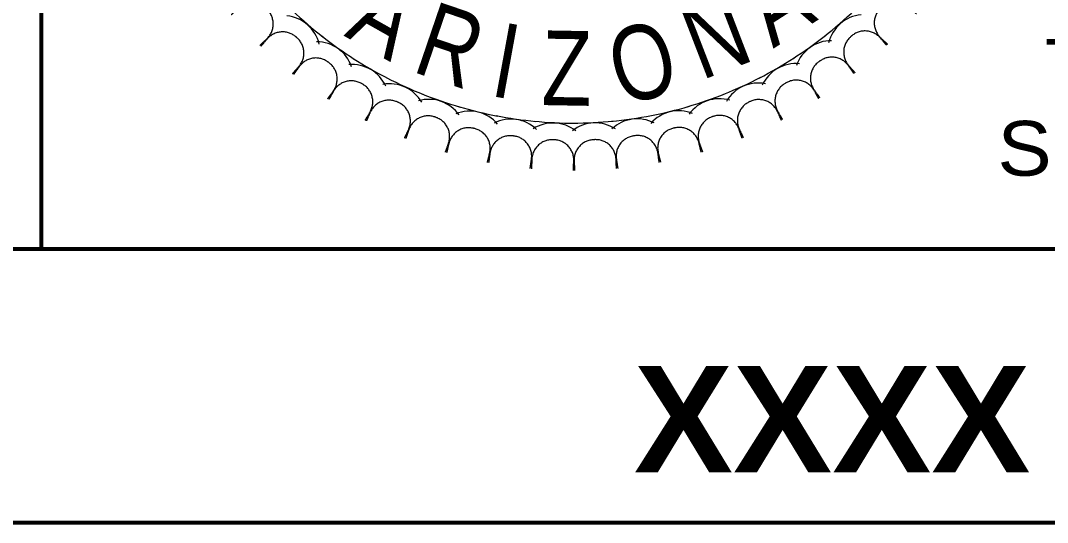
# Model space of a CAD drawing. Header units: feet. Extents: x 715168 to 716636, y 927703 to 928239.
# Drawn here: x 715781.95 to 715815.72, y 927813.92 to 927830.44 of the extents above; entities that cross this region are included whole.
import ezdxf
from ezdxf.enums import TextEntityAlignment as Align

# ---------------------------------------------------------------- set-up
doc = ezdxf.new("R2010")
doc.units = ezdxf.units.FT
doc.header["$MEASUREMENT"] = 0
doc.layers.add('61', color=151, linetype='Continuous', lineweight=0)
doc.layers.add('62', color=7, linetype='Continuous', lineweight=0)
doc.styles.add('Style-LOW_RES_FILLED', font='LOW_RES_FILLED.shx')
doc.styles.add('Style-SWISS_BOLD___AREA_FILL', font='SWISS_BOLD___AREA_FILL.shx')
doc.styles.add('Style-VERTICAL_PROPORTIONAL', font='VERTICAL_PROPORTIONAL.shx')

msp = doc.modelspace()

# ---------------------------------------------------------------- linework, layer by layer
at = {"layer": '62', "color": 7, "linetype": 'Continuous', "lineweight": 53}
for p, q in [((715782.627, 927857.925), (715782.627, 927822.925)), ((715747.627, 927822.925), (715857.627, 927822.925)), ((715747.627, 927813.925), (715857.627, 927813.925))]:
    msp.add_line(p, q, dxfattribs=at)
at = {"layer": '62', "color": 7, "linetype": 'Continuous', "lineweight": 0}
for centre, major_axis, start_param, end_param in [((715800.709, 927841.072), (-14.235, 0), 0.810143, 0.903453), ((715799.572, 927841.094), (14.235, 0), 5.379732, 5.473042), ((715809.709, 927829.415), (1.218, 0), 1.662989, 2.899289), ((715790.59, 927829.378), (-1.218, 0), 3.376585, 4.612885), ((715799.638, 927841.144), (14.235, 0), 5.284533, 5.377843), ((715791.684, 927828.522), (-1.218, 0), 3.471784, 4.708085), ((715800.646, 927841.124), (-14.235, 0), 0.905343, 0.998653), ((715808.618, 927828.555), (1.218, 0), 1.567789, 2.804089), ((715792.854, 927827.773), (-1.218, 0), 3.566984, 4.803285), ((715800.577, 927841.17), (-14.235, 0), 1.000543, 1.093853), ((715799.709, 927841.187), (14.235, 0), 5.189333, 5.282643), ((715807.451, 927827.801), (1.218, 0), 1.472589, 2.70889), ((715794.09, 927827.139), (-1.218, 0), 3.662184, 4.898484), ((715800.504, 927841.209), (-14.235, 0), 1.095742, 1.189052), ((715799.783, 927841.224), (14.235, 0), 5.094133, 5.187443), ((715806.218, 927827.163), (1.218, 0), 1.377389, 2.61369), ((715795.38, 927826.625), (-1.218, 0), 3.757384, 4.993684), ((715800.428, 927841.241), (-14.235, 0), 1.190942, 1.284252), ((715799.86, 927841.253), (14.235, 0), 4.998933, 5.092243), ((715804.929, 927826.644), (1.218, 0), 1.282189, 2.51849), ((715800.349, 927841.266), (-14.235, 0), 1.286142, 1.379452), ((715799.94, 927841.274), (14.235, 0), 4.903733, 4.997043), ((715803.597, 927826.25), (1.218, 0), 1.18699, 2.42329), ((715796.714, 927826.237), (-1.218, 0), 3.852583, 5.088884), ((715798.079, 927825.976), (-1.218, 0), 3.947783, 5.184084), ((715800.269, 927841.284), (-14.235, 0), 1.381342, 1.474652), ((715800.021, 927841.288), (14.235, 0), 4.808534, 4.901844), ((715802.233, 927825.984), (1.218, 0), 1.09179, 2.32809), ((715799.462, 927825.847), (-1.218, 0), 4.042983, 5.279284), ((715800.186, 927841.293), (-14.235, 0), 1.476541, 1.569851), ((715800.851, 927825.85), (1.218, 0), 0.99659, 2.232891), ((715800.104, 927841.295), (14.235, 0), 4.713334, 4.806644)]:
    msp.add_ellipse(centre, major_axis=major_axis, ratio=0.999837, start_param=start_param, end_param=end_param, dxfattribs=at)
for points in [[(715789.825, 927829.62), (715789.94, 927829.729), (715790.054, 927829.837), (715790.538, 927830.299), (715790.076, 927830.783), (715790.062, 927830.798), (715790.048, 927830.813), (715789.586, 927831.297), (715789.102, 927830.836), (715788.987, 927830.727), (715788.873, 927830.618)], [(715811.415, 927830.652), (715811.301, 927830.761), (715811.187, 927830.869), (715810.702, 927831.331), (715810.241, 927830.847), (715810.226, 927830.832), (715810.212, 927830.817), (715809.751, 927830.333), (715810.235, 927829.872), (715810.349, 927829.762), (715810.463, 927829.653)], [(715790.899, 927828.689), (715791.003, 927828.808), (715791.106, 927828.928), (715791.544, 927829.433), (715791.039, 927829.871), (715791.023, 927829.885), (715791.007, 927829.899), (715790.502, 927830.336), (715790.064, 927829.831), (715789.96, 927829.712), (715789.857, 927829.592)], [(715810.435, 927829.623), (715810.331, 927829.743), (715810.228, 927829.862), (715809.79, 927830.367), (715809.284, 927829.929), (715809.269, 927829.916), (715809.253, 927829.902), (715808.747, 927829.464), (715809.185, 927828.959), (715809.289, 927828.839), (715809.392, 927828.72)], [(715792.057, 927827.865), (715792.149, 927827.994), (715792.24, 927828.122), (715792.628, 927828.667), (715792.083, 927829.055), (715792.066, 927829.067), (715792.05, 927829.08), (715791.505, 927829.467), (715791.117, 927828.922), (715791.025, 927828.794), (715790.933, 927828.665)], [(715809.361, 927828.693), (715809.269, 927828.821), (715809.178, 927828.95), (715808.79, 927829.495), (715808.245, 927829.107), (715808.228, 927829.095), (715808.211, 927829.083), (715807.666, 927828.695), (715808.054, 927828.15), (715808.146, 927828.021), (715808.237, 927827.893)], [(715793.288, 927827.155), (715793.367, 927827.292), (715793.446, 927827.428), (715793.78, 927828.008), (715793.201, 927828.342), (715793.183, 927828.353), (715793.165, 927828.363), (715792.586, 927828.697), (715792.251, 927828.118), (715792.172, 927827.981), (715792.093, 927827.845)], [(715808.203, 927827.868), (715808.125, 927828.005), (715808.046, 927828.141), (715807.711, 927828.721), (715807.132, 927828.386), (715807.114, 927828.376), (715807.096, 927828.366), (715806.517, 927828.031), (715806.851, 927827.452), (715806.93, 927827.315), (715807.009, 927827.178)], [(715794.581, 927826.565), (715794.646, 927826.709), (715794.712, 927826.852), (715794.99, 927827.461), (715794.381, 927827.739), (715794.362, 927827.747), (715794.343, 927827.756), (715793.735, 927828.034), (715793.457, 927827.425), (715793.391, 927827.282), (715793.326, 927827.138)], [(715806.973, 927827.158), (715806.908, 927827.301), (715806.842, 927827.445), (715806.564, 927828.053), (715805.955, 927827.775), (715805.936, 927827.767), (715805.918, 927827.758), (715805.309, 927827.48), (715805.587, 927826.872), (715805.653, 927826.728), (715805.718, 927826.585)], [(715795.924, 927826.101), (715795.975, 927826.25), (715796.027, 927826.399), (715796.245, 927827.031), (715795.613, 927827.25), (715795.594, 927827.257), (715795.574, 927827.263), (715794.942, 927827.482), (715794.723, 927826.85), (715794.672, 927826.701), (715794.62, 927826.552)], [(715805.681, 927826.567), (715805.629, 927826.716), (715805.577, 927826.865), (715805.358, 927827.498), (715804.726, 927827.279), (715804.707, 927827.272), (715804.687, 927827.265), (715804.055, 927827.046), (715804.274, 927826.414), (715804.325, 927826.265), (715804.377, 927826.116)], [(715797.305, 927825.766), (715797.342, 927825.919), (715797.379, 927826.072), (715797.537, 927826.723), (715796.887, 927826.88), (715796.867, 927826.885), (715796.847, 927826.89), (715796.196, 927827.048), (715796.039, 927826.398), (715796.001, 927826.244), (715795.964, 927826.091)], [(715804.338, 927826.102), (715804.301, 927826.255), (715804.263, 927826.409), (715804.105, 927827.059), (715803.455, 927826.901), (715803.435, 927826.897), (715803.415, 927826.892), (715802.765, 927826.734), (715802.923, 927826.084), (715802.96, 927825.93), (715802.997, 927825.777)], [(715798.711, 927825.564), (715798.734, 927825.72), (715798.756, 927825.876), (715798.851, 927826.539), (715798.189, 927826.634), (715798.169, 927826.637), (715798.148, 927826.64), (715797.486, 927826.735), (715797.391, 927826.073), (715797.368, 927825.916), (715797.345, 927825.76)], [(715802.957, 927825.767), (715802.934, 927825.923), (715802.912, 927826.08), (715802.816, 927826.741), (715802.154, 927826.646), (715802.134, 927826.644), (715802.113, 927826.64), (715801.451, 927826.545), (715801.546, 927825.883), (715801.569, 927825.727), (715801.591, 927825.571)], [(715800.131, 927825.497), (715800.138, 927825.654), (715800.146, 927825.812), (715800.177, 927826.48), (715799.509, 927826.512), (715799.489, 927826.513), (715799.468, 927826.514), (715798.8, 927826.546), (715798.768, 927825.878), (715798.76, 927825.72), (715798.753, 927825.562)], [(715801.55, 927825.565), (715801.543, 927825.722), (715801.535, 927825.88), (715801.503, 927826.548), (715800.835, 927826.516), (715800.814, 927826.515), (715800.794, 927826.514), (715800.125, 927826.482), (715800.157, 927825.814), (715800.164, 927825.656), (715800.172, 927825.499)]]:
    msp.add_rational_spline(points, [1, 1, 1, 0.707106781187, 1, 1, 1, 0.707106781187, 1, 1, 1], degree=2, knots=[0, 0, 0, 0.2, 0.2, 0.4, 0.4, 0.6, 0.6, 0.8, 0.8, 1, 1, 1], dxfattribs=at)

# ---------------------------------------------------------------- texts
at = {"layer": '61', "color": 151, "linetype": 'Continuous', "lineweight": 0, "insert": (715803.21, 927815.573), "char_height": 3.5, "attachment_point": 8, "line_spacing_factor": 0.857143, "style": 'Style-SWISS_BOLD___AREA_FILL'}
msp.add_mtext('        XXXX        ', dxfattribs=at)
at = {"layer": '62', "color": 7, "linetype": 'Continuous', "lineweight": 0, "style": 'Style-LOW_RES_FILLED', "width": 0.816303}
for s, rotation, p in [('A', 32.7619, (715807.459, 927829.991)), ('A', 330.5971, (715793.344, 927829.503)), ('N', 21.0428, (715805.243, 927828.807)), ('R', 341.1372, (715795.696, 927828.458)), ('I', 349.6132, (715797.713, 927827.902)), ('O', 15.1326, (715802.72, 927827.884)), ('Z', 359.0158, (715799.897, 927827.641))]:
    msp.add_text(s, height=2.458, rotation=rotation, dxfattribs=at).set_placement(p, align=Align.CENTER)
at = {"layer": '62', "color": 7, "linetype": 'Continuous', "lineweight": 30, "insert": (715833.773, 927824.998), "char_height": 1.8, "attachment_point": 8, "line_spacing_factor": 0.9, "style": 'Style-VERTICAL_PROPORTIONAL'}
msp.add_mtext('\\W1.111111x;7447 E. INDIAN SCHOOL RD.\\PSCOTTSDALE, ARIZONA 85251', dxfattribs=at)

doc.saveas('drawing.dxf')
